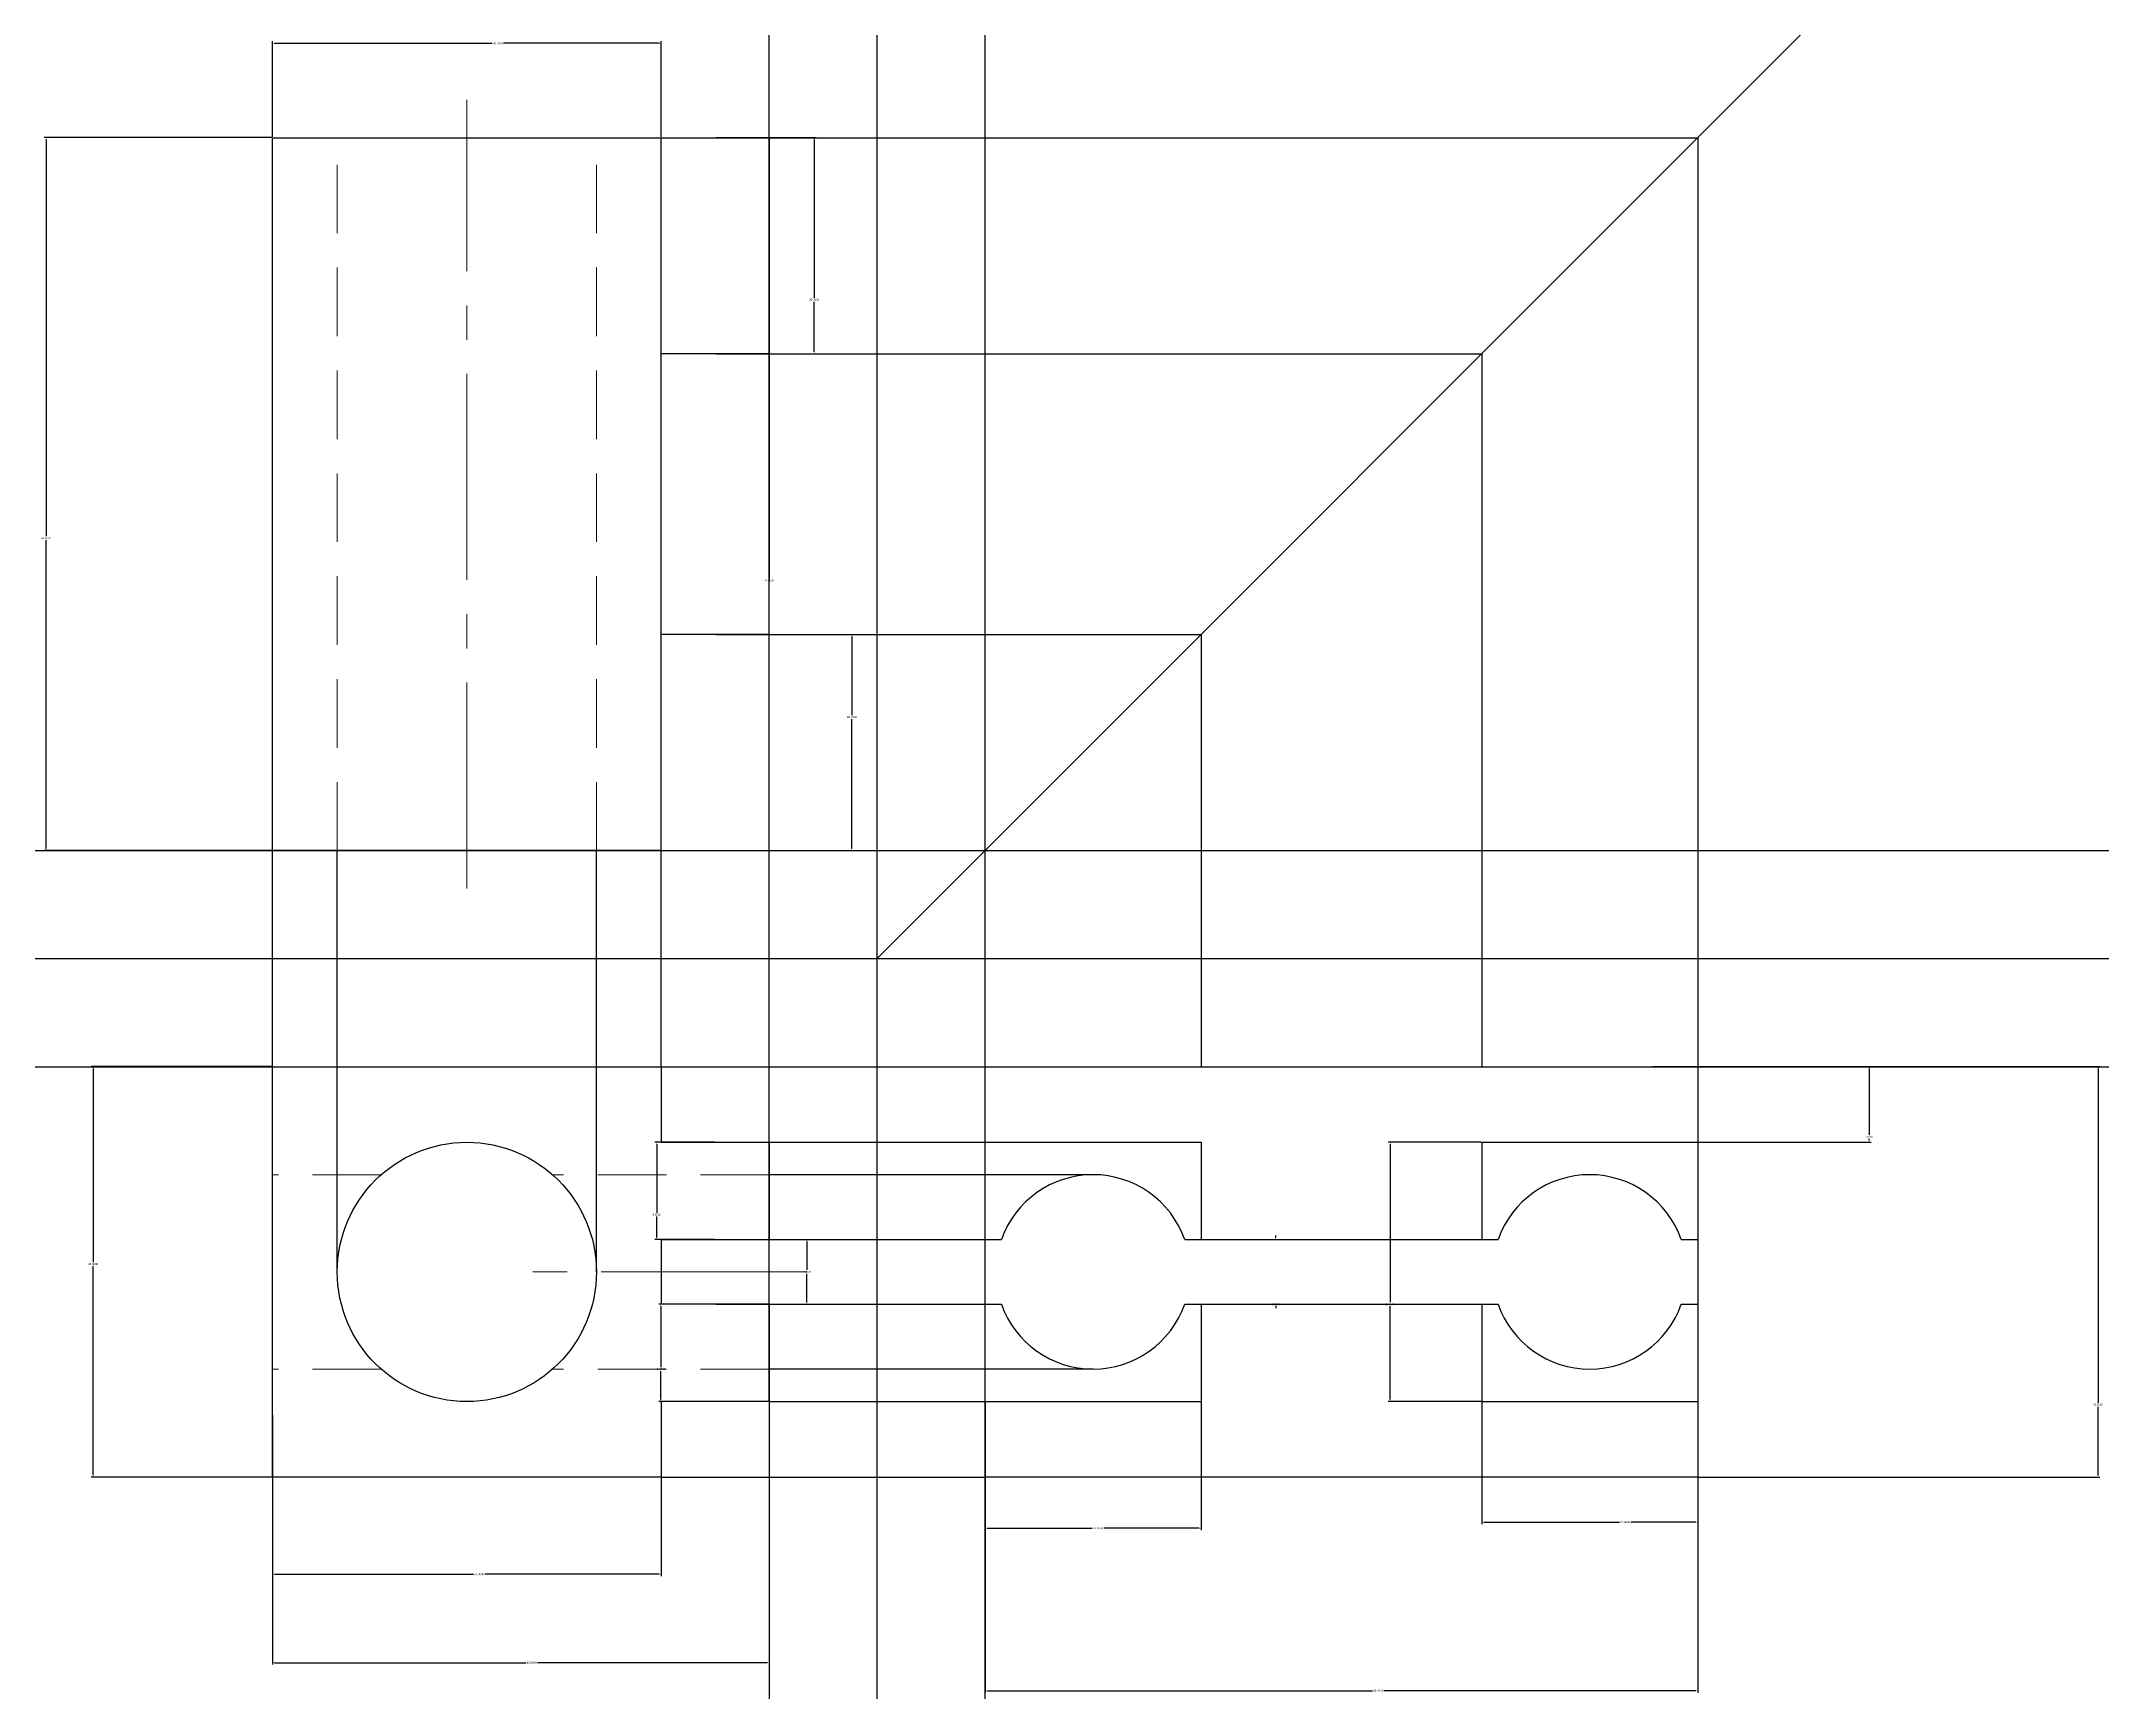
# Model space of a CAD drawing. Header units: millimetres. Extents: x 1469 to 7799, y 1414 to 1806.
# Drawn here: x 6860.5 to 7051.5, y 1542.1 to 1695 of the extents above; entities that cross this region are included whole.
import ezdxf

# ---------------------------------------------------------------- set-up
doc = ezdxf.new("R2010")
doc.units = ezdxf.units.MM
doc.linetypes.add('CENTER2', pattern=[28.575, 19.05, -3.175, 3.175, -3.175])
doc.linetypes.add('HIDDEN', pattern=[9.525, 6.35, -3.175])
doc.layers.add('dimension', color=210, linetype='Continuous', lineweight=15)
doc.layers.add('hidden line', color=40, linetype='HIDDEN', lineweight=20)
doc.layers.add('drawing', color=7, linetype='Continuous')
doc.layers.add('porjection line', color=130, linetype='Continuous', transparency=0.8)
doc.layers.add('ref line', color=10, linetype='Continuous', transparency=0.8)
doc.styles.get("Standard").update_dxf_attribs({"font": 'arial.ttf'})
doc.dimstyles.get("Standard").update_dxf_attribs({"dimtxt": 0.18, "dimasz": 0.18, "dimexe": 0.18, "dimexo": 0.0625, "dimgap": 0.09, "dimtad": 0, "dimtih": 1, "dimtoh": 1, "dimdec": 4, "dimzin": 0, "dimdsep": 46, "dimtxsty": 'Standard', "dimcen": 0.09, "dimadec": 0, "dimazin": 0, "dimtfac": 1, "dimtdec": 4, "dimtofl": 0, "dimtmove": 0, "dimatfit": 3, "dimfxl": 1, "dimtolj": 1, "dimtzin": 0, "dimarcsym": 0})

# ---------------------------------------------------------------- blocks, each defined once
blk = doc.blocks.new('*U197')
at = {"layer": 'hidden line', "color": 0, "linetype": 'CENTER2', "transparency": 16777216}
blk.add_line((0, -36.5), (0, 36.5), dxfattribs=at)
blk = doc.blocks.new('*U198')
at = {"layer": 'hidden line', "color": 0, "linetype": 'CENTER2', "transparency": 16777216}
blk.add_line((13.53, 0), (-13.53, 0), dxfattribs=at)
blk = doc.blocks.new('*D250')
at = {"layer": 'Defpoints', "color": 0, "transparency": 16777216}
for p in [(6865.33, 1600.05), (6881.95, 1600.05), (6881.95, 1562.05)]:
    blk.add_point(p, dxfattribs=at)
at = {"layer": 'dimension', "color": 0, "lineweight": -2, "transparency": 16777216}
for p, q in [((6881.89, 1600.05), (6865.15, 1600.05)), ((6865.33, 1599.87), (6865.33, 1581.95)), ((6865.33, 1562.23), (6865.33, 1581.58)), ((6881.89, 1562.05), (6865.15, 1562.05))]:
    blk.add_line(p, q, dxfattribs=at)
at = {"layer": 'dimension', "color": 0, "transparency": 16777216}
for points in [[(6865.3, 1599.87), (6865.36, 1599.87), (6865.33, 1600.05)], [(6865.3, 1562.23), (6865.36, 1562.23), (6865.33, 1562.05)]]:
    blk.add_solid(points, dxfattribs=at)
at = {"layer": 'dimension', "color": 0, "transparency": 16777216, "insert": (6865.33, 1581.77), "char_height": 0.18, "attachment_point": 5}
blk.add_mtext('\\A1;38.0000', dxfattribs=at)
blk = doc.blocks.new('*D251')
at = {"layer": 'Defpoints', "color": 0, "transparency": 16777216}
for p in [(6881.95, 1562.05), (6917.95, 1562.05), (6917.95, 1553.06)]:
    blk.add_point(p, dxfattribs=at)
at = {"layer": 'dimension', "color": 0, "lineweight": -2, "transparency": 16777216}
for p, q in [((6881.95, 1561.98), (6881.95, 1552.88)), ((6917.95, 1561.98), (6917.95, 1552.88)), ((6882.13, 1553.06), (6900.55, 1553.06)), ((6917.77, 1553.06), (6901.61, 1553.06))]:
    blk.add_line(p, q, dxfattribs=at)
at = {"layer": 'dimension', "color": 0, "transparency": 16777216}
for points in [[(6882.13, 1553.09), (6882.13, 1553.03), (6881.95, 1553.06)], [(6917.77, 1553.09), (6917.77, 1553.03), (6917.95, 1553.06)]]:
    blk.add_solid(points, dxfattribs=at)
at = {"layer": 'dimension', "color": 0, "transparency": 16777216, "insert": (6901.08, 1553.06), "char_height": 0.18, "attachment_point": 5}
blk.add_mtext('\\A1;36.0000', dxfattribs=at)
blk = doc.blocks.new('*D252')
at = {"layer": 'Defpoints', "color": 0, "transparency": 16777216}
for p in [(6881.95, 1567.87), (6927.95, 1567.87), (6927.95, 1544.87)]:
    blk.add_point(p, dxfattribs=at)
at = {"layer": 'dimension', "color": 0, "lineweight": -2, "transparency": 16777216}
for p, q in [((6881.95, 1567.81), (6881.95, 1544.69)), ((6927.95, 1567.81), (6927.95, 1544.69)), ((6882.13, 1544.87), (6905.43, 1544.87)), ((6927.77, 1544.87), (6906.5, 1544.87))]:
    blk.add_line(p, q, dxfattribs=at)
at = {"layer": 'dimension', "color": 0, "transparency": 16777216}
for points in [[(6882.13, 1544.9), (6882.13, 1544.84), (6881.95, 1544.87)], [(6927.77, 1544.9), (6927.77, 1544.84), (6927.95, 1544.87)]]:
    blk.add_solid(points, dxfattribs=at)
at = {"layer": 'dimension', "color": 0, "transparency": 16777216, "insert": (6905.96, 1544.87), "char_height": 0.18, "attachment_point": 5}
blk.add_mtext('\\A1;46.0000', dxfattribs=at)
blk = doc.blocks.new('*D253')
at = {"layer": 'Defpoints', "color": 0, "transparency": 16777216}
for p in [(6922.95, 1578.05), (6917.92, 1569.05), (6922.95, 1569.05)]:
    blk.add_point(p, dxfattribs=at)
at = {"layer": 'dimension', "color": 0, "lineweight": -2, "transparency": 16777216}
for p, q in [((6922.89, 1578.05), (6917.74, 1578.05)), ((6917.92, 1577.87), (6917.92, 1572.23)), ((6917.92, 1569.23), (6917.92, 1571.86)), ((6922.89, 1569.05), (6917.74, 1569.05))]:
    blk.add_line(p, q, dxfattribs=at)
at = {"layer": 'dimension', "color": 0, "transparency": 16777216}
for points in [[(6917.89, 1577.87), (6917.95, 1577.87), (6917.92, 1578.05)], [(6917.89, 1569.23), (6917.95, 1569.23), (6917.92, 1569.05)]]:
    blk.add_solid(points, dxfattribs=at)
at = {"layer": 'dimension', "color": 0, "transparency": 16777216, "insert": (6917.92, 1572.05), "char_height": 0.18, "attachment_point": 5}
blk.add_mtext('\\A1;9.0000', dxfattribs=at)
blk = doc.blocks.new('*D254')
at = {"layer": 'Defpoints', "color": 0, "transparency": 16777216}
for p in [(6922.95, 1584.05), (6922.95, 1578.05), (6931.45, 1578.05)]:
    blk.add_point(p, dxfattribs=at)
at = {"layer": 'dimension', "color": 0, "lineweight": -2, "transparency": 16777216}
for p, q in [((6923.01, 1584.05), (6931.63, 1584.05)), ((6931.45, 1583.87), (6931.45, 1581.23)), ((6931.45, 1578.23), (6931.45, 1580.86)), ((6923.01, 1578.05), (6931.63, 1578.05))]:
    blk.add_line(p, q, dxfattribs=at)
at = {"layer": 'dimension', "color": 0, "transparency": 16777216}
for points in [[(6931.42, 1583.87), (6931.48, 1583.87), (6931.45, 1584.05)], [(6931.42, 1578.23), (6931.48, 1578.23), (6931.45, 1578.05)]]:
    blk.add_solid(points, dxfattribs=at)
at = {"layer": 'dimension', "color": 0, "transparency": 16777216, "insert": (6931.45, 1581.05), "char_height": 0.18, "attachment_point": 5}
blk.add_mtext('\\A1;6.0000', dxfattribs=at)
blk = doc.blocks.new('*D255')
at = {"layer": 'Defpoints', "color": 0, "transparency": 16777216}
for p in [(6922.95, 1593.05), (6917.54, 1584.05), (6922.95, 1584.05)]:
    blk.add_point(p, dxfattribs=at)
at = {"layer": 'dimension', "color": 0, "lineweight": -2, "transparency": 16777216}
for p, q in [((6922.89, 1593.05), (6917.36, 1593.05)), ((6917.54, 1592.87), (6917.54, 1586.52)), ((6917.54, 1584.23), (6917.54, 1586.16)), ((6922.89, 1584.05), (6917.36, 1584.05))]:
    blk.add_line(p, q, dxfattribs=at)
at = {"layer": 'dimension', "color": 0, "transparency": 16777216}
for points in [[(6917.51, 1592.87), (6917.57, 1592.87), (6917.54, 1593.05)], [(6917.51, 1584.23), (6917.57, 1584.23), (6917.54, 1584.05)]]:
    blk.add_solid(points, dxfattribs=at)
at = {"layer": 'dimension', "color": 0, "transparency": 16777216, "insert": (6917.54, 1586.34), "char_height": 0.18, "attachment_point": 5}
blk.add_mtext('\\A1;9.0000', dxfattribs=at)
blk = doc.blocks.new('*D256')
at = {"layer": 'Defpoints', "color": 0, "transparency": 16777216}
for p in [(6922.95, 1640.05), (6935.61, 1640.05), (6922.95, 1620.05)]:
    blk.add_point(p, dxfattribs=at)
at = {"layer": 'dimension', "color": 0, "lineweight": -2, "transparency": 16777216}
for p, q in [((6923.01, 1640.05), (6935.79, 1640.05)), ((6935.61, 1639.87), (6935.61, 1632.59)), ((6935.61, 1620.23), (6935.61, 1632.23)), ((6923.01, 1620.05), (6935.79, 1620.05))]:
    blk.add_line(p, q, dxfattribs=at)
at = {"layer": 'dimension', "color": 0, "transparency": 16777216}
for points in [[(6935.58, 1639.87), (6935.64, 1639.87), (6935.61, 1640.05)], [(6935.58, 1620.23), (6935.64, 1620.23), (6935.61, 1620.05)]]:
    blk.add_solid(points, dxfattribs=at)
at = {"layer": 'dimension', "color": 0, "transparency": 16777216, "insert": (6935.61, 1632.41), "char_height": 0.18, "attachment_point": 5}
blk.add_mtext('\\A1;20.0000', dxfattribs=at)
blk = doc.blocks.new('*D257')
at = {"layer": 'Defpoints', "color": 0, "transparency": 16777216}
for p in [(6922.95, 1666.05), (6922.95, 1640.05), (6927.95, 1640.05)]:
    blk.add_point(p, dxfattribs=at)
at = {"layer": 'dimension', "color": 0, "lineweight": -2, "transparency": 16777216}
for p, q in [((6923.01, 1666.05), (6928.13, 1666.05)), ((6927.95, 1665.87), (6927.95, 1645.23)), ((6927.95, 1640.23), (6927.95, 1644.86)), ((6923.01, 1640.05), (6928.13, 1640.05))]:
    blk.add_line(p, q, dxfattribs=at)
at = {"layer": 'dimension', "color": 0, "transparency": 16777216}
for points in [[(6927.92, 1665.87), (6927.98, 1665.87), (6927.95, 1666.05)], [(6927.92, 1640.23), (6927.98, 1640.23), (6927.95, 1640.05)]]:
    blk.add_solid(points, dxfattribs=at)
at = {"layer": 'dimension', "color": 0, "transparency": 16777216, "insert": (6927.95, 1645.05), "char_height": 0.18, "attachment_point": 5}
blk.add_mtext('\\A1;26.0000', dxfattribs=at)
blk = doc.blocks.new('*D258')
at = {"layer": 'Defpoints', "color": 0, "transparency": 16777216}
for p in [(6922.95, 1686.05), (6922.95, 1666.05), (6932.12, 1666.05)]:
    blk.add_point(p, dxfattribs=at)
at = {"layer": 'dimension', "color": 0, "lineweight": -2, "transparency": 16777216}
for p, q in [((6923.01, 1686.05), (6932.3, 1686.05)), ((6932.12, 1685.87), (6932.12, 1671.23)), ((6932.12, 1666.23), (6932.12, 1670.86)), ((6923.01, 1666.05), (6932.3, 1666.05))]:
    blk.add_line(p, q, dxfattribs=at)
at = {"layer": 'dimension', "color": 0, "transparency": 16777216}
for points in [[(6932.09, 1685.87), (6932.15, 1685.87), (6932.12, 1686.05)], [(6932.09, 1666.23), (6932.15, 1666.23), (6932.12, 1666.05)]]:
    blk.add_solid(points, dxfattribs=at)
at = {"layer": 'dimension', "color": 0, "transparency": 16777216, "insert": (6932.12, 1671.05), "char_height": 0.18, "attachment_point": 5}
blk.add_mtext('\\A1;20.0000', dxfattribs=at)
blk = doc.blocks.new('*D259')
at = {"layer": 'Defpoints', "color": 0, "transparency": 16777216}
for p in [(6917.95, 1694.79), (6881.95, 1686.05), (6917.95, 1686.05)]:
    blk.add_point(p, dxfattribs=at)
at = {"layer": 'dimension', "color": 0, "lineweight": -2, "transparency": 16777216}
for p, q in [((6881.95, 1686.11), (6881.95, 1694.97)), ((6882.13, 1694.79), (6902.29, 1694.79)), ((6917.77, 1694.79), (6903.35, 1694.79)), ((6917.95, 1686.11), (6917.95, 1694.97))]:
    blk.add_line(p, q, dxfattribs=at)
at = {"layer": 'dimension', "color": 0, "transparency": 16777216}
for points in [[(6882.13, 1694.82), (6882.13, 1694.76), (6881.95, 1694.79)], [(6917.77, 1694.82), (6917.77, 1694.76), (6917.95, 1694.79)]]:
    blk.add_solid(points, dxfattribs=at)
at = {"layer": 'dimension', "color": 0, "transparency": 16777216, "insert": (6902.82, 1694.79), "char_height": 0.18, "attachment_point": 5}
blk.add_mtext('\\A1;36.0000', dxfattribs=at)
blk = doc.blocks.new('*D260')
at = {"layer": 'Defpoints', "color": 0, "transparency": 16777216}
for p in [(6881.95, 1686.05), (6860.97, 1620.05), (6881.95, 1620.05)]:
    blk.add_point(p, dxfattribs=at)
at = {"layer": 'dimension', "color": 0, "lineweight": -2, "transparency": 16777216}
for p, q in [((6881.89, 1686.05), (6860.79, 1686.05)), ((6860.97, 1685.87), (6860.97, 1649.15)), ((6860.97, 1620.23), (6860.97, 1648.78)), ((6881.89, 1620.05), (6860.79, 1620.05))]:
    blk.add_line(p, q, dxfattribs=at)
at = {"layer": 'dimension', "color": 0, "transparency": 16777216}
for points in [[(6860.94, 1685.87), (6861, 1685.87), (6860.97, 1686.05)], [(6860.94, 1620.23), (6861, 1620.23), (6860.97, 1620.05)]]:
    blk.add_solid(points, dxfattribs=at)
at = {"layer": 'dimension', "color": 0, "transparency": 16777216, "insert": (6860.97, 1648.97), "char_height": 0.18, "attachment_point": 5}
blk.add_mtext('\\A1;66.0000', dxfattribs=at)
blk = doc.blocks.new('*D261')
at = {"layer": 'Defpoints', "color": 0, "transparency": 16777216}
for p in [(6947.95, 1562.05), (7013.95, 1562.05), (7013.95, 1542.27)]:
    blk.add_point(p, dxfattribs=at)
at = {"layer": 'dimension', "color": 0, "lineweight": -2, "transparency": 16777216}
for p, q in [((6947.95, 1561.98), (6947.95, 1542.09)), ((7013.95, 1561.98), (7013.95, 1542.09)), ((6948.13, 1542.27), (6983.82, 1542.27)), ((7013.77, 1542.27), (6984.89, 1542.27))]:
    blk.add_line(p, q, dxfattribs=at)
at = {"layer": 'dimension', "color": 0, "transparency": 16777216}
for points in [[(6948.13, 1542.3), (6948.13, 1542.24), (6947.95, 1542.27)], [(7013.77, 1542.3), (7013.77, 1542.24), (7013.95, 1542.27)]]:
    blk.add_solid(points, dxfattribs=at)
at = {"layer": 'dimension', "color": 0, "transparency": 16777216, "insert": (6984.36, 1542.27), "char_height": 0.18, "attachment_point": 5}
blk.add_mtext('\\A1;66.0000', dxfattribs=at)
blk = doc.blocks.new('*D262')
at = {"layer": 'Defpoints', "color": 0, "transparency": 16777216}
for p in [(6993.95, 1569.05), (7013.95, 1569.05), (7013.95, 1557.88)]:
    blk.add_point(p, dxfattribs=at)
at = {"layer": 'dimension', "color": 0, "lineweight": -2, "transparency": 16777216}
for p, q in [((6993.95, 1568.98), (6993.95, 1557.7)), ((7013.95, 1568.98), (7013.95, 1557.7)), ((6994.13, 1557.88), (7006.7, 1557.88)), ((7013.77, 1557.88), (7007.76, 1557.88))]:
    blk.add_line(p, q, dxfattribs=at)
at = {"layer": 'dimension', "color": 0, "transparency": 16777216}
for points in [[(6994.13, 1557.91), (6994.13, 1557.85), (6993.95, 1557.88)], [(7013.77, 1557.91), (7013.77, 1557.85), (7013.95, 1557.88)]]:
    blk.add_solid(points, dxfattribs=at)
at = {"layer": 'dimension', "color": 0, "transparency": 16777216, "insert": (7007.23, 1557.88), "char_height": 0.18, "attachment_point": 5}
blk.add_mtext('\\A1;20.0000', dxfattribs=at)
blk = doc.blocks.new('*D263')
at = {"layer": 'Defpoints', "color": 0, "transparency": 16777216}
for p in [(6947.95, 1569.05), (6967.95, 1569.05), (6967.95, 1557.32)]:
    blk.add_point(p, dxfattribs=at)
at = {"layer": 'dimension', "color": 0, "lineweight": -2, "transparency": 16777216}
for p, q in [((6947.95, 1568.98), (6947.95, 1557.14)), ((6967.95, 1568.98), (6967.95, 1557.14)), ((6948.13, 1557.32), (6957.88, 1557.32)), ((6967.77, 1557.32), (6958.95, 1557.32))]:
    blk.add_line(p, q, dxfattribs=at)
at = {"layer": 'dimension', "color": 0, "transparency": 16777216}
for points in [[(6948.13, 1557.35), (6948.13, 1557.29), (6947.95, 1557.32)], [(6967.77, 1557.35), (6967.77, 1557.29), (6967.95, 1557.32)]]:
    blk.add_solid(points, dxfattribs=at)
at = {"layer": 'dimension', "color": 0, "transparency": 16777216, "insert": (6958.41, 1557.32), "char_height": 0.18, "attachment_point": 5}
blk.add_mtext('\\A1;20.0000', dxfattribs=at)
blk = doc.blocks.new('*D264')
at = {"layer": 'Defpoints', "color": 0, "transparency": 16777216}
for p in [(6966.43, 1584.05), (6966.43, 1578.05), (6974.87, 1578.05)]:
    blk.add_point(p, dxfattribs=at)
at = {"layer": 'dimension', "color": 0, "lineweight": -2, "transparency": 16777216}
for p, q in [((6966.5, 1584.05), (6975.05, 1584.05)), ((6974.87, 1584.23), (6974.87, 1584.41)), ((6966.5, 1578.05), (6975.05, 1578.05)), ((6974.87, 1577.87), (6974.87, 1577.69))]:
    blk.add_line(p, q, dxfattribs=at)
at = {"layer": 'dimension', "color": 0, "transparency": 16777216}
for points in [[(6974.84, 1584.23), (6974.9, 1584.23), (6974.87, 1584.05)], [(6974.84, 1577.87), (6974.9, 1577.87), (6974.87, 1578.05)]]:
    blk.add_solid(points, dxfattribs=at)
at = {"layer": 'dimension', "color": 0, "transparency": 16777216, "insert": (6974.87, 1578.05), "char_height": 0.18, "attachment_point": 5}
blk.add_mtext('\\A1;6.0000', dxfattribs=at)
blk = doc.blocks.new('*D265')
at = {"layer": 'Defpoints', "color": 0, "transparency": 16777216}
for p in [(6993.95, 1593.05), (6985.47, 1569.05), (6993.95, 1569.05)]:
    blk.add_point(p, dxfattribs=at)
at = {"layer": 'dimension', "color": 0, "lineweight": -2, "transparency": 16777216}
for p, q in [((6993.89, 1593.05), (6985.29, 1593.05)), ((6985.47, 1592.87), (6985.47, 1578.23)), ((6985.47, 1569.23), (6985.47, 1577.86)), ((6993.89, 1569.05), (6985.29, 1569.05))]:
    blk.add_line(p, q, dxfattribs=at)
at = {"layer": 'dimension', "color": 0, "transparency": 16777216}
for points in [[(6985.44, 1592.87), (6985.5, 1592.87), (6985.47, 1593.05)], [(6985.44, 1569.23), (6985.5, 1569.23), (6985.47, 1569.05)]]:
    blk.add_solid(points, dxfattribs=at)
at = {"layer": 'dimension', "color": 0, "transparency": 16777216, "insert": (6985.47, 1578.05), "char_height": 0.18, "attachment_point": 5}
blk.add_mtext('\\A1;24.0000', dxfattribs=at)
blk = doc.blocks.new('*D266')
at = {"layer": 'Defpoints', "color": 0, "transparency": 16777216}
for p in [(7009.74, 1600.05), (7009.74, 1593.05), (7029.83, 1593.05)]:
    blk.add_point(p, dxfattribs=at)
at = {"layer": 'dimension', "color": 0, "lineweight": -2, "transparency": 16777216}
for p, q in [((7009.8, 1600.05), (7030.01, 1600.05)), ((7029.83, 1599.87), (7029.83, 1593.73)), ((7009.8, 1593.05), (7030.01, 1593.05)), ((7029.83, 1593.23), (7029.83, 1593.37))]:
    blk.add_line(p, q, dxfattribs=at)
at = {"layer": 'dimension', "color": 0, "transparency": 16777216}
for points in [[(7029.8, 1599.87), (7029.86, 1599.87), (7029.83, 1600.05)], [(7029.8, 1593.23), (7029.86, 1593.23), (7029.83, 1593.05)]]:
    blk.add_solid(points, dxfattribs=at)
at = {"layer": 'dimension', "color": 0, "transparency": 16777216, "insert": (7029.83, 1593.55), "char_height": 0.18, "attachment_point": 5}
blk.add_mtext('\\A1;7.0000', dxfattribs=at)
blk = doc.blocks.new('*D267')
at = {"layer": 'Defpoints', "color": 0, "transparency": 16777216}
for p in [(7013.95, 1600.05), (7013.95, 1562.05), (7051.03, 1562.05)]:
    blk.add_point(p, dxfattribs=at)
at = {"layer": 'dimension', "color": 0, "lineweight": -2, "transparency": 16777216}
for p, q in [((7014.01, 1600.05), (7051.21, 1600.05)), ((7051.03, 1599.87), (7051.03, 1568.93)), ((7051.03, 1562.23), (7051.03, 1568.56)), ((7014.01, 1562.05), (7051.21, 1562.05))]:
    blk.add_line(p, q, dxfattribs=at)
at = {"layer": 'dimension', "color": 0, "transparency": 16777216}
for points in [[(7051, 1599.87), (7051.06, 1599.87), (7051.03, 1600.05)], [(7051, 1562.23), (7051.06, 1562.23), (7051.03, 1562.05)]]:
    blk.add_solid(points, dxfattribs=at)
at = {"layer": 'dimension', "color": 0, "transparency": 16777216, "insert": (7051.03, 1568.75), "char_height": 0.18, "attachment_point": 5}
blk.add_mtext('\\A1;38.0000', dxfattribs=at)

msp = doc.modelspace()

# ---------------------------------------------------------------- linework, layer by layer
at = {"layer": 'drawing'}
for p, q in [((6881.94934, 1620.04556), (6881.94934, 1686.04556)), ((6881.94934, 1686.04556), (6917.94934, 1686.04556)), ((6917.94934, 1620.04556), (6917.94934, 1686.04556)), ((6917.94934, 1686.04556), (6927.94934, 1686.04556)), ((6927.94934, 1686.04556), (6927.94934, 1666.04556)), ((6927.94934, 1666.04556), (6917.94934, 1666.04556)), ((6927.94934, 1640.04556), (6917.94934, 1640.04556)), ((6927.94934, 1620.04556), (6927.94934, 1640.04556)), ((6917.94934, 1620.04556), (6881.94934, 1620.04556)), ((6917.94934, 1620.04556), (6927.94934, 1620.04556)), ((6881.94934, 1600.04556), (6917.94934, 1600.04556)), ((6881.94934, 1562.04556), (6881.94934, 1600.04556)), ((6917.94934, 1600.04556), (6917.94934, 1593.04556)), ((6947.94934, 1600.04556), (7013.94934, 1600.04556)), ((6947.94934, 1578.04556), (6947.94934, 1600.04556)), ((7013.94934, 1600.04556), (7013.94934, 1578.04556)), ((6917.94934, 1593.04556), (6927.94934, 1593.04556)), ((6927.94934, 1593.04556), (6927.94934, 1584.04556)), ((6947.94934, 1593.04556), (6967.94934, 1593.04556)), ((6967.94934, 1593.04556), (6967.94934, 1584.04556)), ((6993.94934, 1593.04556), (7013.94934, 1593.04556)), ((6993.94934, 1593.04556), (6993.94934, 1584.04556)), ((6917.94934, 1584.04556), (6927.94934, 1584.04556)), ((6917.94934, 1584.04556), (6917.94934, 1578.04556)), ((6947.94934, 1584.04556), (6949.46406, 1584.04556)), ((6966.43462, 1584.04556), (6995.46406, 1584.04556)), ((7012.43462, 1584.04556), (7013.94934, 1584.04556)), ((6927.94934, 1578.04556), (6917.94934, 1578.04556)), ((6927.94934, 1578.04556), (6927.94934, 1569.04556)), ((6947.94934, 1562.04556), (6947.94934, 1578.04556)), ((6947.94934, 1578.04556), (6949.46406, 1578.04556)), ((6966.43462, 1578.04556), (6995.46406, 1578.04556)), ((6967.94934, 1578.04556), (6967.94934, 1569.04556)), ((6993.94934, 1578.04556), (6993.94934, 1569.04556)), ((7012.43462, 1578.04556), (7013.94934, 1578.04556)), ((7013.94934, 1578.04556), (7013.94934, 1562.04556)), ((6917.94934, 1569.04556), (6917.94934, 1562.04556)), ((6927.94934, 1569.04556), (6917.94934, 1569.04556)), ((6947.94934, 1569.04556), (6967.94934, 1569.04556)), ((6993.94934, 1569.04556), (7013.94934, 1569.04556)), ((6917.94934, 1562.04556), (6881.94934, 1562.04556)), ((7013.94934, 1562.04556), (6947.94934, 1562.04556))]:
    msp.add_line(p, q, dxfattribs=at)
msp.add_circle((6899.94934, 1581.04556), 12, dxfattribs=at)
for centre, start, end in [((6957.94934, 1581.04556), 19.4712206, 160.5287794), ((7003.94934, 1581.04556), 19.4712206, 160.5287794), ((6957.94934, 1581.04556), 199.4712206, 340.5287794), ((7003.94934, 1581.04556), 199.4712206, 340.5287794)]:
    msp.add_arc(centre, 9, start, end, dxfattribs=at)
at = {"layer": 'hidden line'}
for p, q in [((6887.94934, 1620.04556), (6887.94934, 1686.04556)), ((6911.94934, 1620.04556), (6911.94934, 1686.04556)), ((6892.01209, 1590.04556), (6881.94934, 1590.04556)), ((6927.94934, 1590.04556), (6907.88659, 1590.04556)), ((6892.01209, 1572.04556), (6881.94934, 1572.04556)), ((6927.94934, 1572.04556), (6907.88659, 1572.04556))]:
    msp.add_line(p, q, dxfattribs=at)
at = {"layer": 'porjection line'}
for p, direction in [((6937.94934, 1563.58878), (0, 1)), ((6947.94934, 1563.58878), (0, 1)), ((1567.67266, 1620.04556), (1, 0)), ((1567.67266, 1610.04556), (1, 0)), ((1567.67266, 1600.04556), (1, 0))]:
    msp.add_xline(p, direction, dxfattribs=at)
for p, direction in [((6927.94934, 1569.04556), (0, 1)), ((6937.94934, 1610.04556), (0.707106781, 0.707106781)), ((6927.94934, 1569.04556), (0, -1))]:
    msp.add_ray(p, direction, dxfattribs=at)
at = {"layer": 'ref line'}
for p, q in [((6927.94934, 1686.04556), (7013.94934, 1686.04556)), ((7013.94934, 1686.04556), (7013.94934, 1600.04556)), ((6927.94934, 1666.04556), (6993.94934, 1666.04556)), ((6993.94934, 1666.04556), (6993.94934, 1600.04556)), ((6927.94934, 1640.04556), (6967.94934, 1640.04556)), ((6967.94934, 1640.04556), (6967.94934, 1600.04556)), ((6881.94934, 1600.04556), (6881.94934, 1620.04556)), ((6887.94934, 1581.04556), (6887.94934, 1620.04556)), ((6911.94934, 1581.04556), (6911.94934, 1620.04556)), ((6917.94934, 1600.04556), (6917.94934, 1620.04556)), ((6927.94934, 1593.04556), (6947.94934, 1593.04556)), ((6957.94934, 1590.04556), (6927.94934, 1590.04556)), ((6927.94934, 1584.04556), (6947.94934, 1584.04556)), ((6927.94934, 1578.04556), (6947.94934, 1578.04556)), ((6957.94934, 1572.04556), (6927.94934, 1572.04556)), ((6927.94934, 1569.04556), (6947.94934, 1569.04556)), ((6917.94934, 1562.04556), (6947.94934, 1562.04556))]:
    msp.add_line(p, q, dxfattribs=at)

# ---------------------------------------------------------------- block references
at = {"layer": 'hidden line', "linetype": 'CENTER2'}
for name, p in [('*U197', (6899.94934, 1653.04556)), ('*U198', (6917.91797, 1581.04556))]:
    msp.add_blockref(name, p, dxfattribs=at)

# ---------------------------------------------------------------- dimensions: what is measured, and where the dimension line sits
at = {"layer": 'dimension'}
for base, p1, p2, picture, middle in [((6917.94934, 1694.79359), (6881.94934, 1686.04556), (6917.94934, 1686.04556), '*D259', (6902.82156, 1694.79359)), ((6927.94934, 1544.87017), (6881.94934, 1567.87143), (6927.94934, 1567.87143), '*D252', (6905.96242, 1544.87017)), ((6967.94934, 1557.3179), (6947.94934, 1569.04556), (6967.94934, 1569.04556), '*D263', (6958.41188, 1557.3179)), ((7013.94934, 1557.87536), (6993.94934, 1569.04556), (7013.94934, 1569.04556), '*D262', (7007.23007, 1557.87536)), ((6917.94934, 1553.06001), (6881.94934, 1562.04556), (6917.94934, 1562.04556), '*D251', (6901.07932, 1553.06001)), ((7013.94934, 1542.26648), (6947.94934, 1562.04556), (7013.94934, 1562.04556), '*D261', (6984.35526, 1542.26648))]:
    dim = msp.add_linear_dim(base=base, p1=p1, p2=p2, dimstyle='Standard', dxfattribs=at)
    dim.commit()
    dim.dimension.update_dxf_attribs({"geometry": picture, "text_midpoint": middle, "dimtype": 160})
for base, p1, p2, picture, middle in [((6860.96643, 1620.04556), (6881.94934, 1686.04556), (6881.94934, 1620.04556), '*D260', (6860.96643, 1648.96531)), ((6932.12015, 1666.04556), (6922.94934, 1686.04556), (6922.94934, 1666.04556), '*D258', (6932.12015, 1671.04556)), ((6927.94934, 1640.04556), (6922.94934, 1666.04556), (6922.94934, 1640.04556), '*D257', (6927.94934, 1645.04556)), ((6935.60808, 1640.04556), (6922.94934, 1620.04556), (6922.94934, 1640.04556), '*D256', (6935.60808, 1632.41138)), ((6865.32854, 1600.04556), (6881.94934, 1562.04556), (6881.94934, 1600.04556), '*D250', (6865.32854, 1581.76693)), ((7029.82591, 1593.04556), (7009.74071, 1600.04556), (7009.74071, 1593.04556), '*D266', (7029.82591, 1593.55281)), ((7051.02695, 1562.04556), (7013.94934, 1600.04556), (7013.94934, 1562.04556), '*D267', (7051.02695, 1568.74583)), ((6917.53797, 1584.04556), (6922.94934, 1593.04556), (6922.94934, 1584.04556), '*D255', (6917.53797, 1586.34214)), ((6985.47111, 1569.04556), (6993.94934, 1593.04556), (6993.94934, 1569.04556), '*D265', (6985.47111, 1578.04556)), ((6931.44934, 1578.04556), (6922.94934, 1584.04556), (6922.94934, 1578.04556), '*D254', (6931.44934, 1581.04556)), ((6974.87057, 1578.04556), (6966.43462, 1584.04556), (6966.43462, 1578.04556), '*D264', (6974.87057, 1578.04556)), ((6917.91797, 1569.04556), (6922.94934, 1578.04556), (6922.94934, 1569.04556), '*D253', (6917.91797, 1572.04556))]:
    dim = msp.add_linear_dim(base=base, p1=p1, p2=p2, angle=90, dimstyle='Standard', dxfattribs=at)
    dim.commit()
    dim.dimension.update_dxf_attribs({"geometry": picture, "text_midpoint": middle, "dimtype": 160})

doc.saveas('drawing.dxf')
